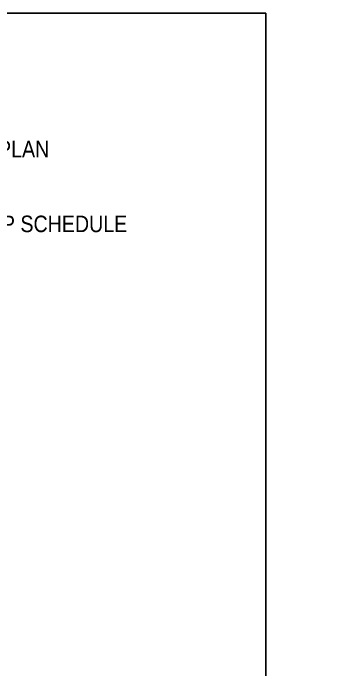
# Model space of a CAD drawing. Header units: inches. Extents: x -2661 to 42767, y -1222 to 9099.
# Drawn here: x 853.37 to 875.68, y 2518.82 to 2563.55 of the extents above; entities that cross this region are included whole.
import ezdxf
from ezdxf import colors
from ezdxf.entities.mleader import LeaderData, LeaderLine
from ezdxf.math import Vec2, Vec3

# ---------------------------------------------------------------- set-up
doc = ezdxf.new("R2010")
doc.units = ezdxf.units.IN
doc.header["$LTSCALE"] = 12
doc.header["$MEASUREMENT"] = 0
doc.layers.get('0').update_dxf_attribs({"linetype": 'CONTINUOUS'})
doc.layers.add('S-ANNO-GRID-NONPLOT', color=251, linetype='CONTINUOUS', plot=False)
doc.layers.add('S-ANNO-NOTE', color=4, linetype='CONTINUOUS')
doc.styles.add('Arial', font='arial.ttf', dxfattribs={"width": 0.85})

# ---------------------------------------------------------------- blocks, each defined once
blk = doc.blocks.new('Se_24x36_STARTERS_GRID')
for p in [(-93.209, 276), (0, 184)]:
    blk.add_line(p, (0, 276))

msp = doc.modelspace()

# ---------------------------------------------------------------- block references
at = {"layer": 'S-ANNO-GRID-NONPLOT'}
msp.add_blockref('Se_24x36_STARTERS_GRID', (870.57281, 2287.54657), dxfattribs=at)

# ---------------------------------------------------------------- leaders
at = {"layer": 'S-ANNO-NOTE'}
ml = msp.add_multileader_mtext('Standard', dxfattribs=at)
ml.set_content('FINISH, S.A.D.', color=4, style='Arial')
ml.set_leader_properties(color=2)
ml.build(insert=Vec2(0, 0))
ml.multileader.update_dxf_attribs({"dogleg_length": 0.36, "arrow_head_size": 1.3125, "scale": 12})
ctx = ml.context
ctx.base_point, ctx.scale, ctx.char_height, ctx.arrow_head_size, ctx.landing_gap_size, ctx.plane_origin = Vec3(831.14839, 2558.54662), 12, 1.125, 1.3125, 1.08, Vec3(277.62771, 2834.00685)
notes = []
notes.append((ctx, [(1, (1, 1, 0), (829.64839, 2558.54662), (1, 0), 1.5, [(0, [(815.72035, 2545.82687)], 0, [])])]))
ctx.mtext.insert, ctx.mtext.width, ctx.mtext.flow_direction = Vec3(832.22839, 2559.22039), 20.9362524, 5
ml = msp.add_multileader_mtext('Standard', dxfattribs=at)
ml.set_content('\\A1;SIP PANEL w/ FASTENING PER PLAN', color=4, style='Arial')
ml.set_leader_properties(color=2)
ml.build(insert=Vec2(0, 0))
ml.multileader.update_dxf_attribs({"dogleg_length": 0.125, "arrow_head_size": 1.3125, "scale": 12})
ctx = ml.context
ctx.base_point, ctx.scale, ctx.char_height, ctx.arrow_head_size, ctx.landing_gap_size, ctx.plane_origin = Vec3(831.14839, 2554.28707), 12, 1.125, 1.3125, 1.08, Vec3(231.89518, 2745.60978)
notes.append((ctx, [(1, (1, 1, 0), (829.64839, 2554.28707), (1, 0), 1.5, [(0, [(818.47861, 2543.88949)], 0, [])])]))
ctx.mtext.insert, ctx.mtext.width, ctx.mtext.defined_height, ctx.mtext.flow_direction = Vec3(832.22839, 2554.84995), 17.4085107, 4.37074, 5
ml = msp.add_multileader_mtext('Standard', dxfattribs=at)
ml.set_content('\\A1;{\\C4;SUPPORT ATTACHMENT PER SIP SCHEDULE}', color=256, style='Arial')
ml.set_leader_properties(color=2)
ml.build(insert=Vec2(0, 0))
ml.multileader.update_dxf_attribs({"dogleg_length": 0.36, "arrow_head_size": 1.3125, "scale": 12})
ctx = ml.context
ctx.base_point, ctx.scale, ctx.char_height, ctx.arrow_head_size, ctx.landing_gap_size, ctx.plane_origin = Vec3(831.14839, 2549.18372), 12, 1.125, 1.3125, 0.75, Vec3(899.23274, 2843.75519)
notes.append((ctx, [(1, (1, 1, 0), (829.64839, 2549.18372), (1, 0), 1.5, [(0, [(823.02806, 2542.58985)], 0, [])])]))
ctx.mtext.insert, ctx.mtext.width, ctx.mtext.defined_height, ctx.mtext.flow_direction = Vec3(831.89839, 2549.75582), 18.0263003, 3.80781, 5
ml = msp.add_multileader_mtext('Standard', dxfattribs=at)
ml.set_content('\\A1;{\\C4;SUPPORT ATTACHMENT PER SIP SCHEDULE}', color=256, style='Arial')
ml.set_leader_properties(color=2)
ml.build(insert=Vec2(0, 0))
ml.multileader.update_dxf_attribs({"dogleg_length": 0.36, "arrow_head_size": 1.3125, "scale": 12})
ctx = ml.context
ctx.base_point, ctx.scale, ctx.char_height, ctx.arrow_head_size, ctx.landing_gap_size, ctx.plane_origin = Vec3(745.71308, 2547.59338), 12, 1.125, 1.3125, 0.75, Vec3(648.45182, 2852.48192)
notes.append((ctx, [(0, (1, 1, 0), (744.21308, 2547.59338), (1, 0), 1.5, [(0, [(733.09373, 2536.3699)], 0, [])])]))
ctx.mtext.insert, ctx.mtext.width, ctx.mtext.defined_height, ctx.mtext.flow_direction = Vec3(746.46308, 2548.16547), 17.1401245, 3.80781, 5
for ctx, leaders in notes:
    for number, flags, end, landing, length, lines in leaders:
        leader = LeaderData()
        leader.index, (leader.has_last_leader_line, leader.has_dogleg_vector, leader.attachment_direction) = number, flags
        leader.last_leader_point, leader.dogleg_vector, leader.dogleg_length = Vec3(end), Vec3(landing), length
        for number, points, colour, breaks in lines:
            line = LeaderLine()
            line.index, line.vertices, line.color, line.breaks = number, Vec3.list(points), colors.encode_raw_color(colour), breaks
            leader.lines.append(line)
        ctx.leaders.append(leader)

doc.saveas('drawing.dxf')
